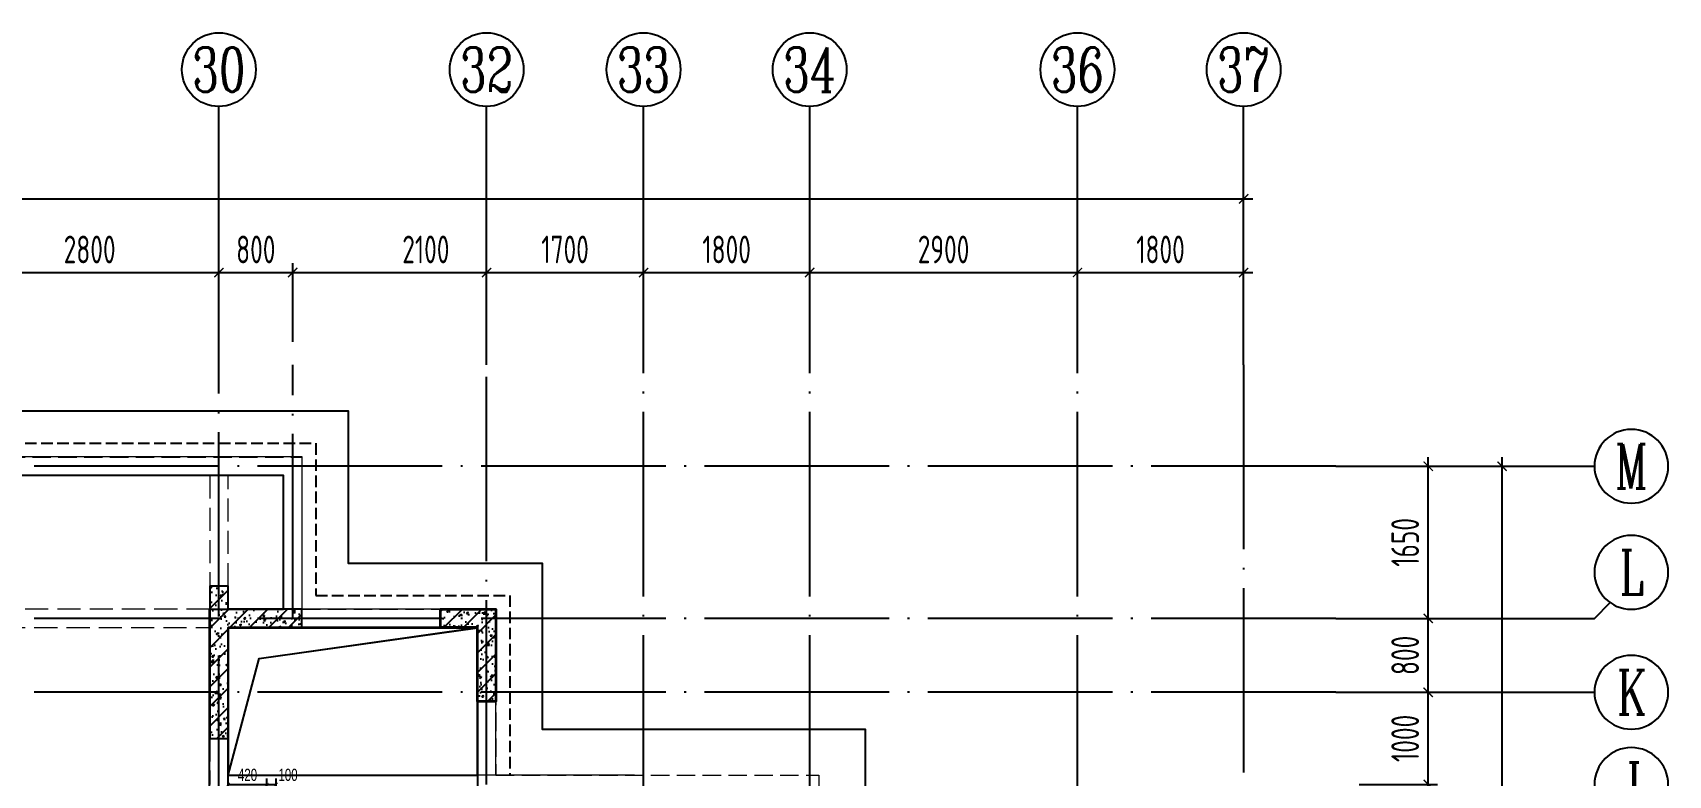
# Model space of a CAD drawing. Extents: x -1058961 to 23600, y -449123 to 2751847.
# Drawn here: x -296164 to -278447, y -384265 to -376215 of the extents above; entities that cross this region are included whole.
import ezdxf
from ezdxf.enums import TextEntityAlignment as Align

# ---------------------------------------------------------------- set-up
doc = ezdxf.new("R2010")
doc.units = 0
doc.header["$LTSCALE"] = 1000
for name, pattern in [('#P_--_20B1_001_t3$0$DASH', [0.35, 0.25, -0.1]), ('__DASH', [0.35, 0.25, -0.1]), ('DASH', [0.35, 0.25, -0.1]), ('DOTE', [2.42, 2, -0.2, 0.02, -0.2])]:
    doc.linetypes.add(name, pattern=pattern)
doc.layers.get('0').update_dxf_attribs({"linetype": 'CONTINUOUS'})
doc.layers.get('DEFPOINTS').update_dxf_attribs({"linetype": 'CONTINUOUS'})
for name, color, linetype in [('A-AXIS', 1, 'CONTINUOUS'), ('A-DOTE', 10, 'DOTE'), ('AXIS_NUM', 7, 'CONTINUOUS'), ('ROOF', 183, 'CONTINUOUS'), ('S-D洞口', 4, 'CONTINUOUS'), ('S-D洞口标注', 3, 'CONTINUOUS'), ('S-L主梁线', 4, 'DASH'), ('S-Q墙填充', 252, 'CONTINUOUS'), ('S-Q墙实线', 6, 'CONTINUOUS'), ('S-Y一般标注', 3, 'CONTINUOUS'), ('看线', 251, 'CONTINUOUS')]:
    doc.layers.add(name, color=color, linetype=linetype)
doc.layers.add('平面-看线', color=45, linetype='CONTINUOUS', lineweight=15)
doc.styles.add('TSSD_Axis', font='complex.shx', dxfattribs={"width": 0.7, "bigfont": 'hztxt.shx'})
doc.styles.add('TSSD_DIMENSION', font='Tssdeng.shx', dxfattribs={"width": 0.7, "bigfont": 'tssdchn.shx'})
doc.styles.add('结构文字', font='zstxt.shx', dxfattribs={"width": 0.7, "bigfont": 'zshz.shx'})
doc.dimstyles.new('STRUCK30', dxfattribs={"dimscale": 0.33333, "dimtxt": 400, "dimasz": 121, "dimexe": 200, "dimexo": 150, "dimgap": 115, "dimtad": 1, "dimdec": 0, "dimdsep": 46, "dimtxsty": '结构文字', "dimblk": 'ARCHTICK', "dimcen": 400, "dimclrd": 3, "dimclre": 3, "dimclrt": 7, "dimadec": 0, "dimazin": 0, "dimtfac": 1, "dimtdec": 0, "dimtix": 1, "dimtmove": 2, "dimatfit": 3, "dimldrblk": '_DIMX', "dimfxl": 0, "dimtolj": 1, "dimtzin": 0, "dimarcsym": 0})
doc.dimstyles.new('TSSD_100_100', dxfattribs={"dimtxt": 300, "dimasz": 100, "dimexe": 100, "dimexo": 250, "dimgap": 100, "dimtad": 1, "dimdec": 0, "dimzin": 0, "dimdsep": 46, "dimtxsty": 'TSSD_DIMENSION', "dimblk": 'ARCHTICK', "dimcen": 0, "dimdle": 100, "dimclrt": 7, "dimadec": 0, "dimazin": 0, "dimtfac": 1, "dimtdec": 0, "dimtix": 1, "dimtmove": 2, "dimatfit": 3, "dimldrblk": 'ARCHTICK', "dimfxl": 0, "dimtolj": 1, "dimtzin": 0, "dimarcsym": 0})

# ---------------------------------------------------------------- blocks, each defined once
blk = doc.blocks.new('ts_axno')
at = {"color": 0, "linetype": 'ByBlock', "lineweight": -2}
blk.add_circle((0, 0), 0.5, dxfattribs=at)
at = {"color": 0, "linetype": 'ByBlock', "lineweight": -2, "style": 'TSSD_Axis', "width": 0.7}
blk.add_attdef('A', text='', height=0.6, dxfattribs=at).set_placement((0, 0), align=Align.MIDDLE_CENTER)
blk = doc.blocks.new('_ArchTick')
at = {"color": 0, "linetype": 'ByBlock', "const_width": 0.15}
blk.add_lwpolyline([(-0.5, -0.5), (0.5, 0.5)], dxfattribs=at)
blk = doc.blocks.new('*D1078')
at = {"layer": 'DEFPOINTS', "color": 0}
for p in [(43500, 19250), (40700, 18250), (43500, 18250)]:
    blk.add_point(p, dxfattribs=at)
at = {"layer": 'S-Y一般标注', "color": 0, "lineweight": -2}
for p, q in [((40700, 18500), (40700, 19350)), ((43500, 18500), (43500, 19350)), ((40600, 19250), (43600, 19250))]:
    blk.add_line(p, q, dxfattribs=at)
at = {"layer": 'S-Y一般标注', "color": 0, "lineweight": -2, "xscale": 100, "yscale": 100, "zscale": 100, "rotation": 180}
blk.add_blockref('_ArchTick', (40700, 19250), dxfattribs=at)
at = {"layer": 'S-Y一般标注', "color": 0, "lineweight": -2, "xscale": 100, "yscale": 100, "zscale": 100}
blk.add_blockref('_ArchTick', (43500, 19250), dxfattribs=at)
at = {"layer": 'S-Y一般标注', "color": 7, "insert": (42100, 19500), "char_height": 300, "attachment_point": 5, "style": 'TSSD_DIMENSION'}
blk.add_mtext('\\A1;2800', dxfattribs=at)
blk = doc.blocks.new('*D1079')
at = {"layer": 'DEFPOINTS', "color": 0}
for p in [(46400, 19250), (44300, 18250), (46400, 18250)]:
    blk.add_point(p, dxfattribs=at)
at = {"layer": 'S-Y一般标注', "color": 0, "lineweight": -2}
for p, q in [((44300, 18500), (44300, 19350)), ((46400, 18500), (46400, 19350)), ((44200, 19250), (46500, 19250))]:
    blk.add_line(p, q, dxfattribs=at)
at = {"layer": 'S-Y一般标注', "color": 0, "lineweight": -2, "xscale": 100, "yscale": 100, "zscale": 100, "rotation": 180}
blk.add_blockref('_ArchTick', (44300, 19250), dxfattribs=at)
at = {"layer": 'S-Y一般标注', "color": 0, "lineweight": -2, "xscale": 100, "yscale": 100, "zscale": 100}
blk.add_blockref('_ArchTick', (46400, 19250), dxfattribs=at)
at = {"layer": 'S-Y一般标注', "color": 7, "insert": (45742, 19500), "char_height": 300, "attachment_point": 5, "style": 'TSSD_DIMENSION'}
blk.add_mtext('\\A1;2100', dxfattribs=at)
blk = doc.blocks.new('*D1080')
at = {"layer": 'DEFPOINTS', "color": 0}
for p in [(48100, 19250), (46400, 18250), (48100, 18250)]:
    blk.add_point(p, dxfattribs=at)
at = {"layer": 'S-Y一般标注', "color": 0, "lineweight": -2}
for p, q in [((46400, 18500), (46400, 19350)), ((48100, 18500), (48100, 19350)), ((46300, 19250), (48200, 19250))]:
    blk.add_line(p, q, dxfattribs=at)
at = {"layer": 'S-Y一般标注', "color": 0, "lineweight": -2, "xscale": 100, "yscale": 100, "zscale": 100, "rotation": 180}
blk.add_blockref('_ArchTick', (46400, 19250), dxfattribs=at)
at = {"layer": 'S-Y一般标注', "color": 0, "lineweight": -2, "xscale": 100, "yscale": 100, "zscale": 100}
blk.add_blockref('_ArchTick', (48100, 19250), dxfattribs=at)
at = {"layer": 'S-Y一般标注', "color": 7, "insert": (47250, 19500), "char_height": 300, "attachment_point": 5, "style": 'TSSD_DIMENSION'}
blk.add_mtext('\\A1;1700', dxfattribs=at)
blk = doc.blocks.new('*D1081')
at = {"layer": 'DEFPOINTS', "color": 0}
for p in [(49900, 19250), (48100, 18250), (49900, 18250)]:
    blk.add_point(p, dxfattribs=at)
at = {"layer": 'S-Y一般标注', "color": 0, "lineweight": -2}
for p, q in [((48100, 18500), (48100, 19350)), ((49900, 18500), (49900, 19350)), ((48000, 19250), (50000, 19250))]:
    blk.add_line(p, q, dxfattribs=at)
at = {"layer": 'S-Y一般标注', "color": 0, "lineweight": -2, "xscale": 100, "yscale": 100, "zscale": 100, "rotation": 180}
blk.add_blockref('_ArchTick', (48100, 19250), dxfattribs=at)
at = {"layer": 'S-Y一般标注', "color": 0, "lineweight": -2, "xscale": 100, "yscale": 100, "zscale": 100}
blk.add_blockref('_ArchTick', (49900, 19250), dxfattribs=at)
at = {"layer": 'S-Y一般标注', "color": 7, "insert": (49000, 19500), "char_height": 300, "attachment_point": 5, "style": 'TSSD_DIMENSION'}
blk.add_mtext('\\A1;1800', dxfattribs=at)
blk = doc.blocks.new('*D1082')
at = {"layer": 'DEFPOINTS', "color": 0}
for p in [(52800, 19250), (49900, 18250), (52800, 18250)]:
    blk.add_point(p, dxfattribs=at)
at = {"layer": 'S-Y一般标注', "color": 0, "lineweight": -2}
for p, q in [((49900, 18500), (49900, 19350)), ((52800, 18500), (52800, 19350)), ((49800, 19250), (52900, 19250))]:
    blk.add_line(p, q, dxfattribs=at)
at = {"layer": 'S-Y一般标注', "color": 0, "lineweight": -2, "xscale": 100, "yscale": 100, "zscale": 100, "rotation": 180}
blk.add_blockref('_ArchTick', (49900, 19250), dxfattribs=at)
at = {"layer": 'S-Y一般标注', "color": 0, "lineweight": -2, "xscale": 100, "yscale": 100, "zscale": 100}
blk.add_blockref('_ArchTick', (52800, 19250), dxfattribs=at)
at = {"layer": 'S-Y一般标注', "color": 7, "insert": (51350, 19500), "char_height": 300, "attachment_point": 5, "style": 'TSSD_DIMENSION'}
blk.add_mtext('\\A1;2900', dxfattribs=at)
blk = doc.blocks.new('*D1083')
at = {"layer": 'DEFPOINTS', "color": 0}
for p in [(54600, 19250), (52800, 18250), (54600, 18250)]:
    blk.add_point(p, dxfattribs=at)
at = {"layer": 'S-Y一般标注', "color": 0, "lineweight": -2}
for p, q in [((52800, 18500), (52800, 19350)), ((54600, 18500), (54600, 19350)), ((52700, 19250), (54700, 19250))]:
    blk.add_line(p, q, dxfattribs=at)
at = {"layer": 'S-Y一般标注', "color": 0, "lineweight": -2, "xscale": 100, "yscale": 100, "zscale": 100, "rotation": 180}
blk.add_blockref('_ArchTick', (52800, 19250), dxfattribs=at)
at = {"layer": 'S-Y一般标注', "color": 0, "lineweight": -2, "xscale": 100, "yscale": 100, "zscale": 100}
blk.add_blockref('_ArchTick', (54600, 19250), dxfattribs=at)
at = {"layer": 'S-Y一般标注', "color": 7, "insert": (53700, 19500), "char_height": 300, "attachment_point": 5, "style": 'TSSD_DIMENSION'}
blk.add_mtext('\\A1;1800', dxfattribs=at)
blk = doc.blocks.new('*D1084')
at = {"layer": 'DEFPOINTS', "color": 0}
for p in [(54600, 20050), (4600, 18250), (54600, 18250)]:
    blk.add_point(p, dxfattribs=at)
at = {"layer": 'S-Y一般标注', "color": 0, "lineweight": -2}
for p, q in [((4500, 20050), (54700, 20050)), ((4600, 18500), (4600, 20150)), ((54600, 18500), (54600, 20150))]:
    blk.add_line(p, q, dxfattribs=at)
at = {"layer": 'S-Y一般标注', "color": 0, "lineweight": -2, "xscale": 100, "yscale": 100, "zscale": 100, "rotation": 180}
blk.add_blockref('_ArchTick', (4600, 20050), dxfattribs=at)
at = {"layer": 'S-Y一般标注', "color": 0, "lineweight": -2, "xscale": 100, "yscale": 100, "zscale": 100}
blk.add_blockref('_ArchTick', (54600, 20050), dxfattribs=at)
at = {"layer": 'S-Y一般标注', "color": 7, "insert": (29600, 20300), "char_height": 300, "attachment_point": 5, "style": 'TSSD_DIMENSION'}
blk.add_mtext('\\A1;50000', dxfattribs=at)
blk = doc.blocks.new('*D1098')
at = {"layer": 'DEFPOINTS', "color": 0}
for p in [(44300, 19250), (43500, 18250), (44300, 18250)]:
    blk.add_point(p, dxfattribs=at)
at = {"layer": 'S-Y一般标注', "color": 0, "lineweight": -2}
for p, q in [((43500, 18500), (43500, 19350)), ((44300, 18500), (44300, 19350)), ((43400, 19250), (44400, 19250))]:
    blk.add_line(p, q, dxfattribs=at)
at = {"layer": 'S-Y一般标注', "color": 0, "lineweight": -2, "xscale": 100, "yscale": 100, "zscale": 100, "rotation": 180}
blk.add_blockref('_ArchTick', (43500, 19250), dxfattribs=at)
at = {"layer": 'S-Y一般标注', "color": 0, "lineweight": -2, "xscale": 100, "yscale": 100, "zscale": 100}
blk.add_blockref('_ArchTick', (44300, 19250), dxfattribs=at)
at = {"layer": 'S-Y一般标注', "color": 7, "insert": (43900, 19500), "char_height": 300, "attachment_point": 5, "style": 'TSSD_DIMENSION'}
blk.add_mtext('\\A1;800', dxfattribs=at)
blk = doc.blocks.new('*D1117')
at = {"layer": 'DEFPOINTS', "color": 0}
for p in [(55600, 14700), (56600, 14700), (55600, 13700)]:
    blk.add_point(p, dxfattribs=at)
at = {"layer": 'S-Y一般标注', "color": 0, "lineweight": -2}
for p, q in [((56600, 13600), (56600, 14800)), ((55850, 14700), (56700, 14700)), ((55850, 13700), (56700, 13700))]:
    blk.add_line(p, q, dxfattribs=at)
at = {"layer": 'S-Y一般标注', "color": 0, "lineweight": -2, "xscale": 100, "yscale": 100, "zscale": 100}
for p, rotation in [((56600, 14700), 90), ((56600, 13700), 270)]:
    blk.add_blockref('_ArchTick', p, dxfattribs=dict(at, rotation=rotation))
at = {"layer": 'S-Y一般标注', "color": 7, "insert": (56350, 14200), "char_height": 300, "attachment_point": 5, "rotation": 90, "style": 'TSSD_DIMENSION'}
blk.add_mtext('\\A1;1000', dxfattribs=at)
blk = doc.blocks.new('*D1118')
at = {"layer": 'DEFPOINTS', "color": 0}
for p in [(55600, 17150), (57400, 17150), (55600, 4600)]:
    blk.add_point(p, dxfattribs=at)
at = {"layer": 'S-Y一般标注', "color": 0, "lineweight": -2}
for p, q in [((57400, 4500), (57400, 17250)), ((55850, 17150), (57500, 17150)), ((55850, 4600), (57500, 4600))]:
    blk.add_line(p, q, dxfattribs=at)
at = {"layer": 'S-Y一般标注', "color": 0, "lineweight": -2, "xscale": 100, "yscale": 100, "zscale": 100}
for p, rotation in [((57400, 17150), 90), ((57400, 4600), 270)]:
    blk.add_blockref('_ArchTick', p, dxfattribs=dict(at, rotation=rotation))
at = {"layer": 'S-Y一般标注', "color": 7, "insert": (57150, 10875), "char_height": 300, "attachment_point": 5, "rotation": 90, "style": 'TSSD_DIMENSION'}
blk.add_mtext('\\A1;12550', dxfattribs=at)
blk = doc.blocks.new('*D1119')
at = {"layer": 'DEFPOINTS', "color": 0}
for p in [(55600, 15500), (56600, 15500), (55600, 14700)]:
    blk.add_point(p, dxfattribs=at)
at = {"layer": 'S-Y一般标注', "color": 0, "lineweight": -2}
for p, q in [((56600, 14600), (56600, 15600)), ((55850, 15500), (56700, 15500)), ((55850, 14700), (56700, 14700))]:
    blk.add_line(p, q, dxfattribs=at)
at = {"layer": 'S-Y一般标注', "color": 0, "lineweight": -2, "xscale": 100, "yscale": 100, "zscale": 100}
for p, rotation in [((56600, 15500), 90), ((56600, 14700), 270)]:
    blk.add_blockref('_ArchTick', p, dxfattribs=dict(at, rotation=rotation))
at = {"layer": 'S-Y一般标注', "color": 7, "insert": (56350, 15100), "char_height": 300, "attachment_point": 5, "rotation": 90, "style": 'TSSD_DIMENSION'}
blk.add_mtext('\\A1;800', dxfattribs=at)
blk = doc.blocks.new('*D1122')
at = {"layer": 'DEFPOINTS', "color": 0}
for p in [(55600, 17150), (56600, 17150), (55600, 15500)]:
    blk.add_point(p, dxfattribs=at)
at = {"layer": 'S-Y一般标注', "color": 0, "lineweight": -2}
for p, q in [((56600, 15400), (56600, 17250)), ((55850, 17150), (56700, 17150)), ((55850, 15500), (56700, 15500))]:
    blk.add_line(p, q, dxfattribs=at)
at = {"layer": 'S-Y一般标注', "color": 0, "lineweight": -2, "xscale": 100, "yscale": 100, "zscale": 100}
for p, rotation in [((56600, 17150), 90), ((56600, 15500), 270)]:
    blk.add_blockref('_ArchTick', p, dxfattribs=dict(at, rotation=rotation))
at = {"layer": 'S-Y一般标注', "color": 7, "insert": (56350, 16325), "char_height": 300, "attachment_point": 5, "rotation": 90, "style": 'TSSD_DIMENSION'}
blk.add_mtext('\\A1;1650', dxfattribs=at)
blk = doc.blocks.new('20210731.05472099')
at = {"layer": 'ROOF', "ltscale": 0.8}
for points in [[(25700, 3000), (25700, 8000), (27550, 8000), (27550, 10800), (31050, 10800), (31050, 12600), (33150, 12600), (33150, 14250), (38750, 14250), (38750, 12600), (40850, 12600), (40850, 10800), (44350, 10800), (44350, 8500), (45050, 8500)], [(38050, 12100), (38050, 13550), (33850, 13550), (33850, 12100), (34650, 12100), (34650, 9500), (32650, 9500), (32650, 10100), (28250, 10100), (28250, 7300), (26400, 7300), (26400, 3000), (32850, 3000), (32850, 1200), (39050, 1200), (39050, 3000), (44850, 3000), (44850, 7300), (43650, 7300), (43650, 10100), (42050, 10100), (42050, 7300), (37300, 7300)], [(37250, 8100), (37250, 12100), (38050, 12100)], [(37300, 7900), (37450, 7900), (37450, 11900), (40150, 11900), (40150, 10100), (41850, 10100), (41850, 7500), (37300, 7500)]]:
    blk.add_lwpolyline(points, dxfattribs=at)
at = {"layer": '平面-看线', "linetype": 'DASH', "ltscale": 0.8}
blk.add_lwpolyline([(26000, 3000), (26200, 3000), (26200, 7500), (28050, 7500), (28050, 10300), (31550, 10300), (31550, 12100), (33650, 12100), (33650, 13750), (38250, 13750), (38250, 12100), (40350, 12100), (40350, 10300), (43850, 10300), (43850, 8400)], dxfattribs=at)
at = {"layer": '看线', "color": 202, "linetype": '#P_--_20B1_001_t3$0$DASH', "ltscale": 0.5}
blk.add_lwpolyline([(31400, 10300), (31400, 12250), (33500, 12250), (33500, 13900), (38400, 13900), (38400, 12250), (40500, 12250), (40500, 10300)], dxfattribs=at)
blk = doc.blocks.new('20210807.15294921')
at = {"layer": 'S-Q墙填充'}
h = blk.add_hatch(dxfattribs=at)
h.set_pattern_fill('ARMORED', color=252, scale=30, style=0)
h.set_pattern_definition([(50, (73980.54, 281268.66), (215.17805, -18.82564), [22.5, -247.5]), (355, (73980.54, 281268.66), (-41.6254, 225.65764), [18, -198]), (100.4514, (73998.48, 281267.1), (173.55281, 206.83186), [19.12206, -210.34263]), (46.1842, (73980.54, 281328.66), (320.1723, -49.6557), [33.75, -371.25]), (96.6356, (74007.23, 281324.53), (280.3988, 292.23536), [28.6831, -315.5139]), (351.1842, (73980.54, 281328.66), (280.3986, 292.2356), [27, -297]), (21, (74010.54, 281313.66), (179.07212, -120.78567), [22.5, -247.5]), (326, (74010.54, 281313.66), (72.9946, 217.54501), [18, -198]), (71.4514, (74025.47, 281303.6), (252.06679, 96.75915), [19.12206, -210.34263]), (37.5, (73980.544, 281268.66), (3.647957, 99.868156), [0, -195.6, 0, -201, 0, -198.75]), (7.5, (73980.54, 281268.66), (78.92086, 118.323514), [0, -114.6, 0, -191.1, 0, -75.75]), (327.5, (73913.644, 281268.66), (160.14673, -6.766462), [0, -75, 0, -234, 0, -310.5]), (317.5, (73883.64, 281268.66), (174.95585, 30.031495), [0, -97.5, 0, -155.4, 0, -220.5]), (45, (73980.54, 281268.66), (-106.06602, 106.06602), [])])
h.paths.add_polyline_path([(97116, 67840), (97116, 66540), (97316, 66540), (97316, 67740), (98115, 67740), (98115, 67940), (97316, 67940), (97316, 68190), (97116, 68190)])
h = blk.add_hatch(dxfattribs=at)
h.set_pattern_fill('ARMORED', color=252, scale=30, style=0)
h.set_pattern_definition([(50, (79242.38, 113232.59), (215.17805, -18.82564), [22.5, -247.5]), (355, (79242.38, 113232.6), (-41.6254, 225.6576), [18, -198]), (100.4514, (79260.31, 113231.02), (173.5528, 206.8319), [19.1221, -210.3426]), (46.1842, (79242.38, 113292.6), (320.1723, -49.6557), [33.75, -371.25]), (96.6356, (79269.06, 113288.45), (280.3988, 292.2354), [28.683, -315.514]), (351.1842, (79242.38, 113292.6), (280.3986, 292.2356), [27, -297]), (21, (79272.38, 113277.59), (179.0721, -120.78567), [22.5, -247.5]), (326, (79272.38, 113277.6), (72.9946, 217.545), [18, -198]), (71.4514, (79287.3, 113267.52), (252.0668, 96.75915), [19.1221, -210.3426]), (37.5, (79242.38, 113232.59), (3.64796, 99.86816), [0, -195.6, 0, -201, 0, -198.75]), (7.5, (79242.38, 113232.59), (78.92086, 118.32351), [0, -114.6, 0, -191.1, 0, -75.75]), (327.5, (79175.48, 113232.59), (160.14673, -6.76646), [0, -75, 0, -234, 0, -310.5]), (317.5, (79145.48, 113232.59), (174.95585, 30.0315), [0, -97.5, 0, -155.4, 0, -220.5]), (45, (79242.38, 113232.59), (-106.066, 106.066), [])])
h.paths.add_polyline_path([(100016, 66940), (100016, 67740), (99616, 67740), (99616, 67940), (100216, 67940), (100216, 66940)])
at = {"layer": 'S-D洞口', "color": 5}
blk.add_lwpolyline([(97316, 66140), (100016, 66140), (100016, 67740), (97316, 67740), (97316, 66140), (97651, 67405), (100016, 67740)], dxfattribs=at)
at = {"layer": 'S-L主梁线', "linetype": 'ByBlock', "lineweight": 18}
for p, q in [((97216, 69590), (94416, 69590)), ((98116, 69590), (97216, 69590)), ((98116, 67940), (98116, 69590)), ((99616, 67940), (98115, 67940)), ((98115, 67740), (99616, 67740)), ((100016, 66940), (100016, 66140)), ((100216, 66140), (100216, 66940)), ((101716, 66140), (100116, 66140))]:
    blk.add_line(p, q, dxfattribs=at)
at = {"layer": 'S-L主梁线', "linetype": '__DASH', "lineweight": 18}
for p, q in [((94516, 69390), (97116, 69390)), ((97116, 69390), (97116, 68190)), ((97316, 69390), (97916, 69390)), ((97316, 68190), (97316, 69390)), ((97916, 69390), (97916, 67940)), ((97116, 67940), (94516, 67940)), ((94516, 67740), (97116, 67740)), ((97116, 66540), (97116, 66040)), ((97316, 66140), (97316, 66540)), ((100116, 66140), (97316, 66140))]:
    blk.add_line(p, q, dxfattribs=at)
at = {"layer": 'S-Q墙实线'}
blk.add_lwpolyline([(97116, 67840), (97116, 66540), (97316, 66540), (97316, 67740), (98115, 67740), (98115, 67940), (97316, 67940), (97316, 68190), (97116, 68190)], close=True, dxfattribs=at)
at = {"layer": 'S-Q墙实线', "lineweight": 35}
blk.add_lwpolyline([(100016, 66940), (100016, 67740), (99616, 67740), (99616, 67940), (100216, 67940), (100216, 66940)], close=True, dxfattribs=at)
blk = doc.blocks.new('*D2881')
at = {"layer": 'DEFPOINTS', "color": 0}
for p in [(-293627, -384366), (-294047, -384966), (-293627, -384965)]:
    blk.add_point(p, dxfattribs=at)
at = {"layer": 'S-D洞口标注', "color": 3, "lineweight": -2}
for p, q in [((-294047, -384916), (-294047, -384299)), ((-294047, -384366), (-293627, -384366)), ((-293627, -384915), (-293627, -384299))]:
    blk.add_line(p, q, dxfattribs=at)
at = {"layer": 'S-D洞口标注', "color": 3, "lineweight": -2, "xscale": 40.33293, "yscale": 40.33293, "zscale": 40.33293, "rotation": 180}
blk.add_blockref('_ArchTick', (-294047, -384366), dxfattribs=at)
at = {"layer": 'S-D洞口标注', "color": 3, "lineweight": -2, "xscale": 40.33293, "yscale": 40.33293, "zscale": 40.33293}
blk.add_blockref('_ArchTick', (-293627, -384366), dxfattribs=at)
at = {"layer": 'S-D洞口标注', "color": 7, "insert": (-293837, -384261), "char_height": 133.3, "attachment_point": 5, "style": '结构文字'}
blk.add_mtext('\\A1;420', dxfattribs=at)
blk = doc.blocks.new('_DIMX')
blk.add_line((-150, 0), (150, 0))
at = {"const_width": 50}
blk.add_lwpolyline([(-70, -70), (70, 70)], dxfattribs=at)
blk = doc.blocks.new('*D2882')
at = {"layer": 'DEFPOINTS', "color": 0}
for p in [(-293527, -384366), (-293627, -384965), (-293527, -384965)]:
    blk.add_point(p, dxfattribs=at)
at = {"layer": 'S-D洞口标注', "color": 3, "lineweight": -2}
for p, q in [((-293627, -384915), (-293627, -384299)), ((-293627, -384366), (-293527, -384366)), ((-293527, -384915), (-293527, -384299))]:
    blk.add_line(p, q, dxfattribs=at)
at = {"layer": 'S-D洞口标注', "color": 3, "lineweight": -2, "xscale": 40.33293, "yscale": 40.33293, "zscale": 40.33293, "rotation": 180}
blk.add_blockref('_ArchTick', (-293627, -384366), dxfattribs=at)
at = {"layer": 'S-D洞口标注', "color": 3, "lineweight": -2, "xscale": 40.33293, "yscale": 40.33293, "zscale": 40.33293}
blk.add_blockref('_ArchTick', (-293527, -384366), dxfattribs=at)
at = {"layer": 'S-D洞口标注', "color": 7, "insert": (-293398, -384261), "char_height": 133.3, "attachment_point": 5, "style": '结构文字'}
blk.add_mtext('\\A1;100', dxfattribs=at)
blk = doc.blocks.new('20210726.16395156')
at = {"layer": 'A-AXIS'}
for p, q in [((43500, 18249.9), (43500, 21049.9)), ((46400, 18249.9), (46400, 21049.9)), ((48100, 18249.9), (48100, 21049.9)), ((49900, 18249.9), (49900, 21049.9)), ((52800, 18249.9), (52800, 21049.9)), ((54600, 18249.9), (54600, 21049.9)), ((55600, 17150), (58400, 17150)), ((58400, 15500), (58571.6, 15671.7)), ((55600, 15500), (58400, 15500)), ((55600, 14700), (58400, 14700))]:
    blk.add_line(p, q, dxfattribs=at)
at = {"layer": 'A-DOTE'}
for p, q in [((43500, 13100.3), (43500, 18249.9)), ((44300, 15500), (44300, 18249.9)), ((46400, 13700), (46400, 18249.9)), ((48100, 10900), (48100, 18249.9)), ((49900, 10900), (49900, 18249.9)), ((52800, 10900), (52800, 18249.9)), ((54600, 18249.9), (54600, 3600)), ((55600, 17150), (3600, 17150)), ((55600, 15500), (3600, 15500)), ((55600, 14700), (3600, 14700))]:
    blk.add_line(p, q, dxfattribs=at)
at = {"layer": 'A-AXIS'}
ref = blk.add_blockref('ts_axno', (43500, 21449.9), dxfattribs=dict(at, xscale=800, yscale=800, zscale=800))
ref.add_attrib('18', '30', dxfattribs={"layer": 'AXIS_NUM', "height": 480, "style": 'TSSD_Axis', "width": 0.7}).set_placement((43500, 21449.9), align=Align.MIDDLE_CENTER)
ref = blk.add_blockref('ts_axno', (46400, 21449.9), dxfattribs=dict(at, xscale=800, yscale=800, zscale=800))
ref.add_attrib('19', '32', dxfattribs={"layer": 'AXIS_NUM', "height": 480, "style": 'TSSD_Axis', "width": 0.7}).set_placement((46400, 21449.9), align=Align.MIDDLE_CENTER)
ref = blk.add_blockref('ts_axno', (48100, 21449.9), dxfattribs=dict(at, xscale=800, yscale=800, zscale=800))
ref.add_attrib('20', '33', dxfattribs={"layer": 'AXIS_NUM', "height": 480, "style": 'TSSD_Axis', "width": 0.7}).set_placement((48100, 21449.9), align=Align.MIDDLE_CENTER)
ref = blk.add_blockref('ts_axno', (49900, 21449.9), dxfattribs=dict(at, xscale=800, yscale=800, zscale=800))
ref.add_attrib('21', '34', dxfattribs={"layer": 'AXIS_NUM', "height": 480, "style": 'TSSD_Axis', "width": 0.7}).set_placement((49900, 21449.9), align=Align.MIDDLE_CENTER)
ref = blk.add_blockref('ts_axno', (52800, 21449.9), dxfattribs=dict(at, xscale=800, yscale=800, zscale=800))
ref.add_attrib('22', '36', dxfattribs={"layer": 'AXIS_NUM', "height": 480, "style": 'TSSD_Axis', "width": 0.7}).set_placement((52800, 21449.9), align=Align.MIDDLE_CENTER)
ref = blk.add_blockref('ts_axno', (54600, 21449.9), dxfattribs=dict(at, xscale=800, yscale=800, zscale=800))
ref.add_attrib('23', '37', dxfattribs={"layer": 'AXIS_NUM', "height": 480, "style": 'TSSD_Axis', "width": 0.7}).set_placement((54600, 21449.9), align=Align.MIDDLE_CENTER)
ref = blk.add_blockref('ts_axno', (58800, 17150), dxfattribs=dict(at, xscale=-800, yscale=800, zscale=800))
ref.add_attrib('G', 'M', dxfattribs={"layer": 'AXIS_NUM', "height": 480, "style": 'TSSD_Axis', "width": 0.7}).set_placement((58800, 17150), align=Align.MIDDLE_CENTER)
ref = blk.add_blockref('ts_axno', (58800, 16000), dxfattribs=dict(at, xscale=-800, yscale=800, zscale=800))
ref.add_attrib('G', 'L', dxfattribs={"layer": 'AXIS_NUM', "height": 480, "style": 'TSSD_Axis', "width": 0.7}).set_placement((58800, 16000), align=Align.MIDDLE_CENTER)
ref = blk.add_blockref('ts_axno', (58800, 14700), dxfattribs=dict(at, xscale=-800, yscale=800, zscale=800))
ref.add_attrib('G', 'K', dxfattribs={"layer": 'AXIS_NUM', "height": 480, "style": 'TSSD_Axis', "width": 0.7}).set_placement((58800, 14700), align=Align.MIDDLE_CENTER)
ref = blk.add_blockref('ts_axno', (58800, 13700), dxfattribs=dict(at, xscale=-800, yscale=800, zscale=800))
ref.add_attrib('G', 'J', dxfattribs={"layer": 'AXIS_NUM', "height": 480, "style": 'TSSD_Axis', "width": 0.7}).set_placement((58800, 13700), align=Align.MIDDLE_CENTER)
at = {"layer": 'S-Y一般标注'}
for base, p1, p2, picture, middle in [((54600, 20049.9), (4600, 18249.9), (54600, 18249.9), '*D1084', (29600, 20299.9)), ((43500, 19249.9), (40700, 18249.9), (43500, 18249.9), '*D1078', (42100, 19499.9)), ((44300, 19249.9), (43500, 18249.9), (44300, 18249.9), '*D1098', (43900, 19499.9)), ((48100, 19249.9), (46400, 18249.9), (48100, 18249.9), '*D1080', (47250, 19499.9)), ((49900, 19249.9), (48100, 18249.9), (49900, 18249.9), '*D1081', (49000, 19499.9)), ((52800, 19249.9), (49900, 18249.9), (52800, 18249.9), '*D1082', (51350, 19499.9)), ((54600, 19249.9), (52800, 18249.9), (54600, 18249.9), '*D1083', (53700, 19499.9))]:
    dim = blk.add_linear_dim(base=base, p1=p1, p2=p2, dimstyle='TSSD_100_100', dxfattribs=at)
    dim.commit()
    dim.dimension.update_dxf_attribs({"geometry": picture, "text_midpoint": middle})
dim = blk.add_linear_dim(base=(46400, 19249.9), p1=(44300, 18249.9), p2=(46400, 18249.9), dimstyle='TSSD_100_100', dxfattribs=at)
dim.commit()
dim.dimension.update_dxf_attribs({"geometry": '*D1079', "text_midpoint": (45741.9, 19499.9), "dimtype": 160})
for base, p1, p2, picture, middle in [((57400, 17150), (55600, 4600), (55600, 17150), '*D1118', (57150, 10875)), ((56600, 17150), (55600, 15500), (55600, 17150), '*D1122', (56350, 16325)), ((56600, 15500), (55600, 14700), (55600, 15500), '*D1119', (56350, 15100)), ((56600, 14700), (55600, 13700), (55600, 14700), '*D1117', (56350, 14200))]:
    dim = blk.add_linear_dim(base=base, p1=p1, p2=p2, angle=90, dimstyle='TSSD_100_100', dxfattribs=at)
    dim.commit()
    dim.dimension.update_dxf_attribs({"geometry": picture, "text_midpoint": middle})

msp = doc.modelspace()

# ---------------------------------------------------------------- linework, layer by layer
at = {"layer": 'S-D洞口', "color": 5}
msp.add_lwpolyline([(-294046.84, -384265.19), (-291346.84, -384265.19), (-291346.84, -382665.19), (-294046.84, -382665.19), (-294046.84, -384265.19), (-293711.96, -383000.07), (-291346.84, -382665.19)], dxfattribs=at)

# ---------------------------------------------------------------- block references
at = {"layer": 'A-DOTE'}
msp.add_blockref('20210726.16395156', (-337646.84, -398065.24), dxfattribs=at)
at = {"layer": 'ROOF'}
msp.add_blockref('20210731.05472099', (-331496.84, -394565.19), dxfattribs=at)
at = {"layer": 'S-Q墙填充'}
msp.add_blockref('20210807.15294921', (-391362.49, -450404.74), dxfattribs=at)

# ---------------------------------------------------------------- dimensions: what is measured, and where the dimension line sits
at = {"layer": 'S-D洞口标注'}
dim = msp.add_linear_dim(base=(-293626.84, -384365.52), p1=(-294046.84, -384965.52), p2=(-293626.84, -384964.92), dimstyle='STRUCK30', dxfattribs=at)
dim.commit()
dim.dimension.update_dxf_attribs({"geometry": '*D2881', "text_midpoint": (-293836.84, -384260.52)})
dim = msp.add_linear_dim(base=(-293526.85, -384365.52), p1=(-293626.84, -384964.92), p2=(-293526.85, -384964.92), dimstyle='STRUCK30', dxfattribs=at)
dim.commit()
dim.dimension.update_dxf_attribs({"geometry": '*D2882', "text_midpoint": (-293397.96, -384260.52), "dimtype": 160})

doc.saveas('drawing.dxf')
